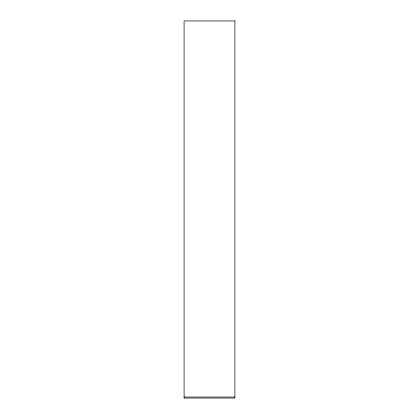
<?xml version="1.0" encoding="UTF-8"?>
<svg xmlns="http://www.w3.org/2000/svg" width="419" height="419" viewBox="0 0 419 419"><rect width="100%" height="100%" fill="white"/><g stroke="black" fill="none" stroke-linecap="round" stroke-linejoin="round"><path stroke-width="0.63" d="M184.088 397.034L234.912 397.034M234.912 20.95L184.088 20.95L184.088 398.05L234.912 398.05L234.912 20.95"/></g></svg>
